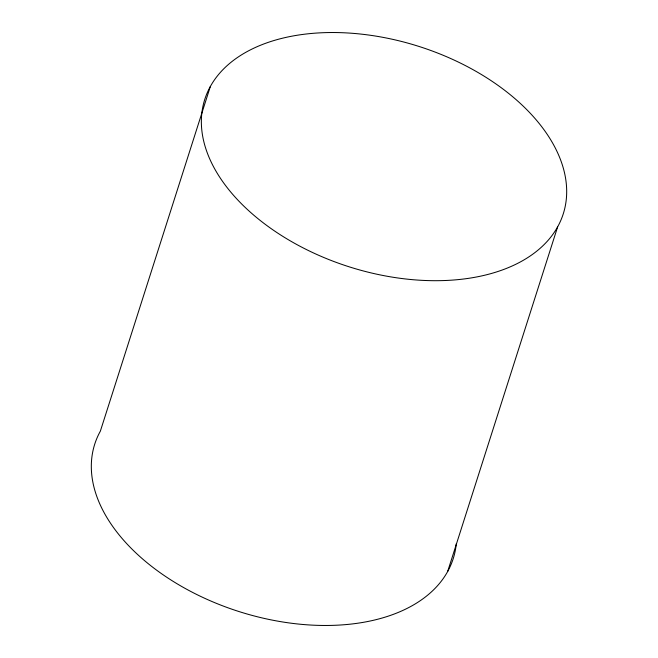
<?xml version="1.0" encoding="UTF-8"?>
<svg xmlns="http://www.w3.org/2000/svg" width="658" height="658" viewBox="0 0 658 658"><rect width="100%" height="100%" fill="white"/><g stroke="black" fill="none" stroke-linecap="round" stroke-linejoin="round"><path stroke-width="0.99" d="M210.379 86.412L100.345 431.187A188.163 115.586 17.7 0 0 239.635 611.751A188.163 115.586 17.7 0 0 456.29 543.722M447.621 571.588L557.655 226.813A188.163 115.586 17.7 0 0 346.322 32.9A188.163 115.586 17.7 0 0 248.074 210.124A188.163 115.586 17.7 0 0 557.655 226.813"/></g></svg>
